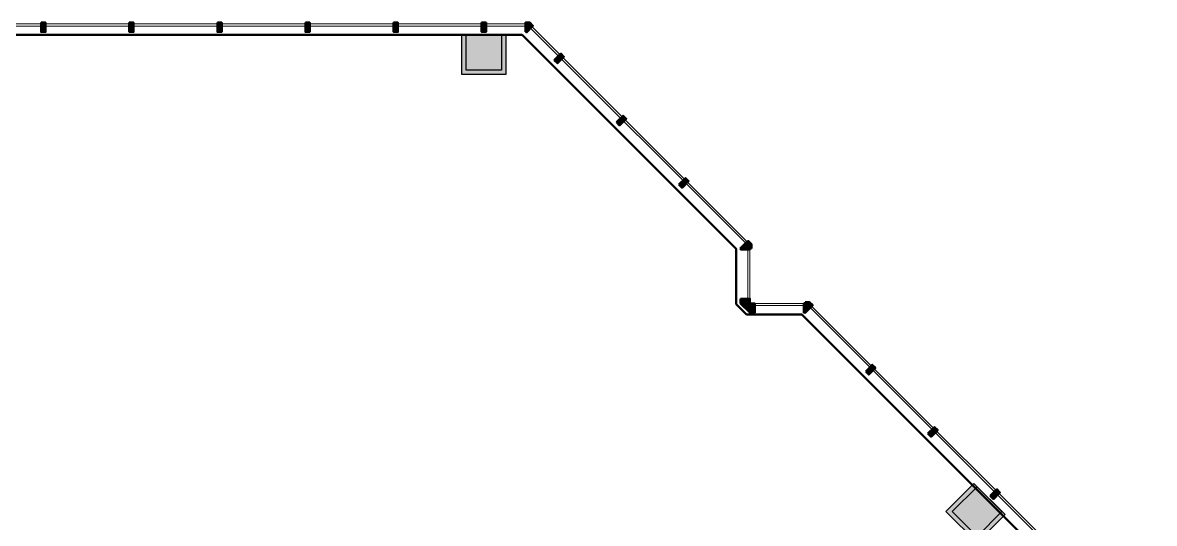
# Model space of a CAD drawing. Header units: inches. Extents: x -187 to 3098, y -893 to 1074.
# Drawn here: x 1548 to 2319, y 732 to 1074 of the extents above; entities that cross this region are included whole.
import ezdxf

# ---------------------------------------------------------------- set-up
doc = ezdxf.new("R2010")
doc.units = ezdxf.units.IN
doc.header["$LTSCALE"] = 96
doc.header["$MEASUREMENT"] = 0
for name, color, linetype, lineweight in [('Structural-Columns', 251, 'Continuous', 30), ('Wall-Ext-Glazed', 4, 'Continuous', 15), ('Wall-Ext-Shell', 4, 'Continuous', 50), ('Wall-Int-Exist', 134, 'Continuous', 30), ('Walls-Old', 7, 'Continuous', 5)]:
    doc.layers.add(name, color=color, linetype=linetype, lineweight=lineweight)

msp = doc.modelspace()

# ---------------------------------------------------------------- hatches: boundary and pattern name
at = {"layer": 'Structural-Columns', "linetype": 'Continuous', "lineweight": 0}
for points in [[(1849.86, 1065.48), (1873.86, 1065.48), (1873.86, 1041.26), (1849.86, 1041.26)], [(2180.85, 740.45), (2197.83, 757.42), (2214.79, 740.45), (2197.82, 723.48)]]:
    msp.add_hatch(color=7, dxfattribs=at).paths.add_polyline_path(points)
at = {"layer": 'Wall-Ext-Shell', "linetype": 'Continuous', "lineweight": 0}
for points in [[(1560.36, 1073.75), (1563.36, 1073.75), (1563.36, 1067.38), (1560.36, 1067.38)], [(1620.36, 1073.75), (1623.36, 1073.75), (1623.36, 1067.38), (1620.36, 1067.38)], [(1680.36, 1073.75), (1683.36, 1073.75), (1683.36, 1067.38), (1680.36, 1067.38)], [(1740.36, 1073.75), (1743.36, 1073.75), (1743.36, 1067.38), (1740.36, 1067.38)], [(1800.36, 1073.75), (1803.36, 1073.75), (1803.36, 1067.38), (1800.36, 1067.38)], [(1860.36, 1073.75), (1863.36, 1073.75), (1863.36, 1067.38), (1860.36, 1067.38)], [(1890.23, 1067.38), (1890.23, 1073.75), (1893.23, 1073.75), (1895.35, 1071.63), (1890.85, 1067.12), (1890.59, 1067.38)], [(1909.84, 1048.13), (1914.35, 1052.63), (1916.47, 1050.51), (1911.96, 1046)], [(1952.27, 1005.79), (1956.77, 1010.3), (1958.89, 1008.17), (1954.39, 1003.67)], [(1994.73, 963.32), (1999.24, 967.82), (2001.36, 965.7), (1996.86, 961.19)], [(2036.5, 919.72), (2041.01, 924.22), (2043.13, 922.1), (2043.13, 919.1), (2036.76, 919.1), (2036.76, 919.46)], [(2044.16, 919.82), (2044.16, 922.82), (2042.04, 924.94), (2037.53, 920.43), (2037.79, 920.18), (2037.79, 919.82)], [(2036.75, 885.53), (2043.13, 885.53), (2043.13, 882.31), (2046.36, 882.31), (2046.36, 875.93), (2043.2, 875.93), (2036.75, 882.38)], [(2080.54, 875.68), (2085.04, 880.19), (2082.92, 882.31), (2079.92, 882.31), (2079.92, 875.93), (2080.28, 875.94)], [(2080.8, 883.18), (2083.8, 883.18), (2085.92, 881.06), (2081.41, 876.56), (2081.16, 876.81), (2080.8, 876.81)], [(2121.97, 835.99), (2126.48, 840.5), (2128.6, 838.38), (2124.09, 833.87)], [(2164.4, 793.57), (2168.91, 798.08), (2171.03, 795.95), (2166.52, 791.45)], [(2206.82, 751.14), (2211.33, 755.65), (2213.45, 753.53), (2208.95, 749.02)]]:
    msp.add_hatch(color=7, dxfattribs=at).paths.add_polyline_path(points)
at = {"layer": 'Wall-Int-Exist', "linetype": 'Continuous', "lineweight": 0}
for points in [[(1846.86, 1065.38), (1876.86, 1065.38), (1876.86, 1038.38), (1846.86, 1038.38)], [(2176.6, 740.48), (2195.69, 759.57), (2216.9, 738.36), (2197.81, 719.27)]]:
    msp.add_hatch(color=7, dxfattribs=at).paths.add_polyline_path(points)

# ---------------------------------------------------------------- linework, layer by layer
at = {"layer": 'Structural-Columns'}
for points in [[(1849.86, 1065.48), (1873.86, 1065.48), (1873.86, 1041.26), (1849.86, 1041.26)], [(2180.85, 740.45), (2197.83, 757.42), (2214.79, 740.45), (2197.82, 723.48)]]:
    msp.add_lwpolyline(points, close=True, dxfattribs=at)
at = {"layer": 'Wall-Ext-Glazed', "flags": 128}
for points in [[(1380.62, 1072.88), (1892.87, 1072.88), (2043.14, 922.61), (2043.13, 882.31), (2042.08, 882.29), (2083.36, 882.38), (2721.93, 243.8), (2722.03, 203.43), (2762.26, 203.49), (3096.72, -130.97)], [(1380.99, 1071.38), (1892.25, 1071.38), (2041.63, 921.99), (2041.63, 921.99), (2041.63, 880.81), (2041.63, 880.81), (2082.81, 880.81), (2720.45, 243.17), (2720.45, 201.99), (2761.63, 201.99), (3095.22, -131.6)]]:
    msp.add_lwpolyline(points, dxfattribs=at)
at = {"layer": 'Wall-Ext-Shell'}
for points in [[(1560.36, 1073.75), (1563.36, 1073.75), (1563.36, 1067.38), (1560.36, 1067.38)], [(1620.36, 1073.75), (1623.36, 1073.75), (1623.36, 1067.38), (1620.36, 1067.38)], [(1680.36, 1073.75), (1683.36, 1073.75), (1683.36, 1067.38), (1680.36, 1067.38)], [(1740.36, 1073.75), (1743.36, 1073.75), (1743.36, 1067.38), (1740.36, 1067.38)], [(1800.36, 1073.75), (1803.36, 1073.75), (1803.36, 1067.38), (1800.36, 1067.38)], [(1860.36, 1073.75), (1863.36, 1073.75), (1863.36, 1067.38), (1860.36, 1067.38)], [(1909.84, 1048.13), (1914.35, 1052.63), (1916.47, 1050.51), (1911.96, 1046)], [(1952.27, 1005.79), (1956.77, 1010.3), (1958.89, 1008.17), (1954.39, 1003.67)], [(1994.73, 963.32), (1999.24, 967.82), (2001.36, 965.7), (1996.86, 961.19)], [(2121.97, 835.99), (2126.48, 840.5), (2128.6, 838.38), (2124.09, 833.87)], [(2164.4, 793.57), (2168.91, 798.08), (2171.03, 795.95), (2166.52, 791.45)], [(2206.82, 751.14), (2211.33, 755.65), (2213.45, 753.53), (2208.95, 749.02)]]:
    msp.add_lwpolyline(points, close=True, dxfattribs=at)
at = {"layer": 'Wall-Ext-Shell', "flags": 128}
for points in [[(1890.23, 1067.38), (1890.23, 1073.75), (1893.23, 1073.75), (1895.35, 1071.63), (1890.85, 1067.12), (1890.59, 1067.38)], [(2036.5, 919.72), (2041.01, 924.22), (2043.13, 922.1), (2043.13, 919.1), (2036.76, 919.1), (2036.76, 919.46)], [(2044.16, 919.82), (2044.16, 922.82), (2042.04, 924.94), (2037.53, 920.43), (2037.79, 920.18), (2037.79, 919.82)], [(2036.75, 885.53), (2043.13, 885.53), (2043.13, 882.31), (2046.36, 882.31), (2046.36, 875.93), (2043.2, 875.93), (2036.75, 882.38)], [(2080.54, 875.68), (2085.04, 880.19), (2082.92, 882.31), (2079.92, 882.31), (2079.92, 875.93), (2080.28, 875.94)], [(2080.8, 883.18), (2083.8, 883.18), (2085.92, 881.06), (2081.41, 876.56), (2081.16, 876.81), (2080.8, 876.81)]]:
    msp.add_lwpolyline(points, close=True, dxfattribs=at)
at = {"layer": 'Wall-Ext-Shell'}
msp.add_lwpolyline([(1381.62, 1065.38), (1887.91, 1065.38), (2033.78, 919.51), (2033.78, 881.91), (2040.88, 874.81), (2078.47, 874.81), (2712.6, 240.69), (2712.6, 203.09), (2719.7, 195.99), (2757.3, 195.99), (3087.36, -134.08)], dxfattribs=at)
at = {"layer": 'Wall-Int-Exist'}
for points in [[(1846.86, 1065.38), (1876.86, 1065.38), (1876.86, 1038.38), (1846.86, 1038.38)], [(2176.6, 740.48), (2195.69, 759.57), (2216.9, 738.36), (2197.81, 719.27)]]:
    msp.add_lwpolyline(points, close=True, dxfattribs=at)
at = {"layer": 'Walls-Old'}
for p, q in [((1846.86, 1065.38), (1876.86, 1065.38)), ((1846.86, 1038.38), (1846.86, 1065.38)), ((1876.86, 1065.38), (1876.86, 1038.38)), ((1876.86, 1038.38), (1846.86, 1038.38)), ((2176.6, 740.48), (2195.69, 759.57)), ((2195.69, 759.57), (2216.9, 738.36)), ((2197.81, 719.27), (2176.6, 740.48)), ((2216.9, 738.36), (2197.81, 719.27))]:
    msp.add_line(p, q, dxfattribs=at)

doc.saveas('drawing.dxf')
